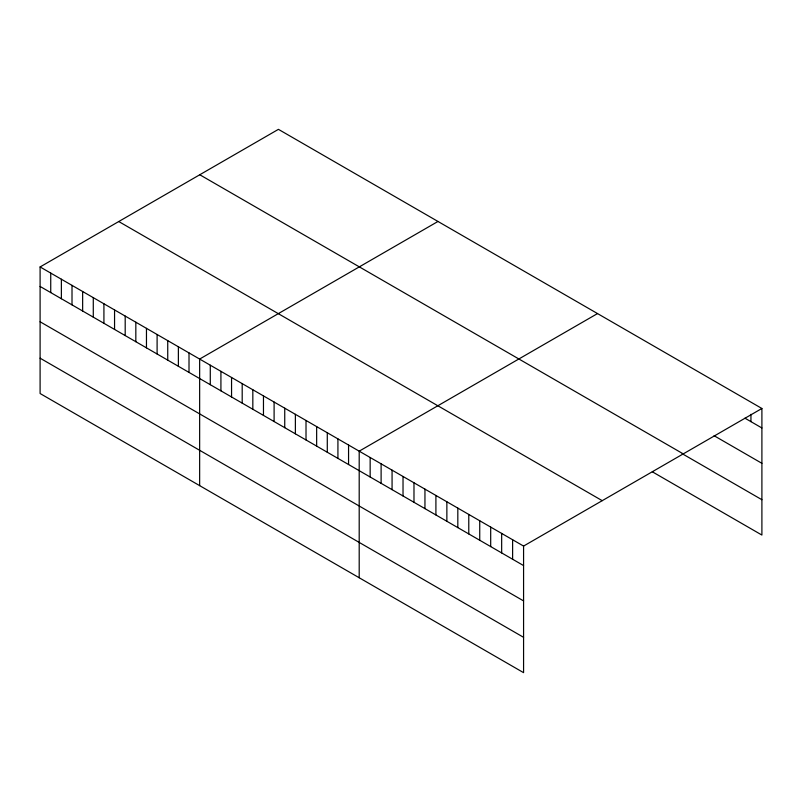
<?xml version="1.0" encoding="UTF-8"?>
<svg xmlns="http://www.w3.org/2000/svg" width="802" height="802" viewBox="0 0 802 802"><rect width="100%" height="100%" fill="white"/><g stroke="black" fill="none" stroke-linecap="round" stroke-linejoin="round"><path stroke-width="1.2" d="M40.1 266.946L523.576 546.072L523.576 672.657L40.1 393.521L40.1 266.946L278.424 129.343L761.9 408.479L761.9 535.054L652.317 471.787M437.972 221.462L199.648 359.055L199.648 485.631M597.52 313.572L359.196 451.165L359.196 577.751M523.576 546.072L761.9 408.479M744.968 418.193L761.9 427.977M714.081 435.707L761.9 463.315M199.778 174.756L683.254 453.882M682.201 453.701L761.9 499.716M118.746 221.532L602.222 500.669M40.1 286.444L523.576 565.57M40.1 321.772L523.576 600.909M40.1 358.183L523.576 637.319M750.943 414.333L750.943 421.651M512.618 539.746L512.618 559.245M501.661 533.42L501.661 552.919M490.694 527.094L490.694 546.593M479.736 520.769L479.736 540.267M468.779 514.443L468.779 533.942M457.822 508.117L457.822 527.606M446.864 501.781L446.864 521.28M435.907 495.456L435.907 514.954M424.95 489.13L424.95 508.628M413.982 482.804L413.982 502.303M403.025 476.478L403.025 495.977M392.068 470.152L392.068 489.651M381.11 463.827L381.11 483.325M370.153 457.501L370.153 476.989M348.559 445.03L348.559 464.528M337.923 438.884L337.923 458.383M327.286 432.749L327.286 452.248M316.65 426.604L316.65 446.102M306.013 420.469L306.013 439.967M295.377 414.323L295.377 433.822M284.74 408.188L284.74 427.677M274.104 402.043L274.104 421.541M263.467 395.897L263.467 415.396M252.83 389.762L252.83 409.261M242.194 383.617L242.194 403.115M231.557 377.481L231.557 396.98M220.921 371.336L220.921 390.835M210.284 365.201L210.284 384.699M189.011 352.92L189.011 372.409M178.375 346.775L178.375 366.273M167.738 340.629L167.738 360.128M157.102 334.494L157.102 353.993M146.465 328.349L146.465 347.847M135.829 322.214L135.829 341.712M125.192 316.068L125.192 335.567M114.556 309.933L114.556 329.432M103.919 303.788L103.919 323.286M93.283 297.652L93.283 317.141M82.646 291.507L82.646 311.006M72.01 285.362L72.01 304.86M61.373 279.226L61.373 298.725M50.737 273.081L50.737 292.58"/></g></svg>
